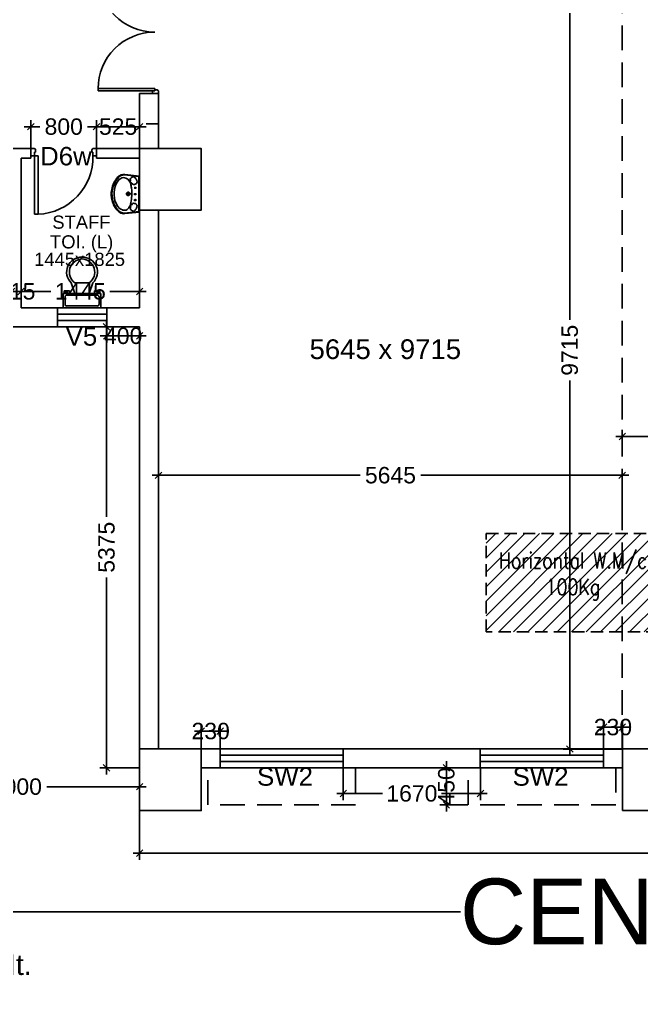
# Model space of a CAD drawing. Extents: x 6345096 to 6738923, y -6490958 to -6305885.
# Drawn here: x 6540577 to 6548149, y -6375273 to -6363359 of the extents above; entities that cross this region are included whole.
import ezdxf
from ezdxf.enums import TextEntityAlignment as Align

# ---------------------------------------------------------------- set-up
doc = ezdxf.new("R2010")
doc.units = 0
doc.header["$LTSCALE"] = 600
doc.header["$MEASUREMENT"] = 0
doc.header["$PDMODE"] = 35
doc.linetypes.add('DASHED', pattern=[0.75, 0.5, -0.25])
doc.linetypes.add('HIDDEN', pattern=[0.375, 0.25, -0.125])
doc.layers.get('0').update_dxf_attribs({"linetype": 'CONTINUOUS'})
doc.layers.get('Defpoints').update_dxf_attribs({"linetype": 'CONTINUOUS'})
for name, color, linetype in [('chajja', 7, 'CONTINUOUS'), ('DIM WARKING', 8, 'CONTINUOUS'), ('DIM-TEXT', 8, 'CONTINUOUS'), ('DOOR', 32, 'CONTINUOUS'), ('HS', 251, 'CONTINUOUS'), ('joinery', 7, 'CONTINUOUS'), ('LA-column', 3, 'CONTINUOUS'), ('Room Dim', 1, 'CONTINUOUS'), ('T-text', 6, 'CONTINUOUS'), ('TEXT', 6, 'CONTINUOUS'), ('Toi-Euip', 8, 'CONTINUOUS'), ('toi-fix', 46, 'CONTINUOUS'), ('Walls', 7, 'CONTINUOUS'), ('WIN', 151, 'CONTINUOUS'), ('Working Dim', 5, 'CONTINUOUS')]:
    doc.layers.add(name, color=color, linetype=linetype)
doc.styles.add('ari', font='arial.ttf')
doc.styles.add('ARIAL', font='arial.ttf')
doc.styles.add('ROMANS', font='romans.shx')
doc.styles.add('RT', font='romant.shx')
doc.dimstyles.new('int. dim', dxfattribs={"dimtxt": 200, "dimasz": 80, "dimexe": 80, "dimexo": 0, "dimgap": 70, "dimtad": 0, "dimdec": 0, "dimzin": 12, "dimdsep": 46, "dimtxsty": 'ari', "dimblk": 'OBLIQUE', "dimcen": 2, "dimdle": 80, "dimclrd": 256, "dimclre": 256, "dimclrt": 6, "dimadec": 0, "dimazin": 0, "dimtfac": 1, "dimtdec": 0, "dimtix": 1, "dimtmove": 2, "dimatfit": 3, "dimfxl": 1, "dimtolj": 1, "dimtzin": 0, "dimlwd": -1, "dimlwe": -1, "dimarcsym": 0})
doc.dimstyles.new('TEXT', dxfattribs={"dimscale": 0, "dimtxt": 600, "dimasz": 300, "dimexe": 300, "dimexo": 30, "dimgap": 50, "dimtad": 0, "dimdec": 0, "dimzin": 0, "dimdsep": 46, "dimtxsty": 'RT', "dimblk": 'OBLIQUE', "dimcen": 0.09, "dimdle": 300, "dimclrd": 256, "dimclre": 256, "dimclrt": 170, "dimadec": 0, "dimazin": 0, "dimtfac": 1, "dimtdec": 0, "dimtofl": 0, "dimtmove": 2, "dimatfit": 3, "dimfxl": 1, "dimfrac": 2, "dimtolj": 1, "dimtzin": 0, "dimlwd": -1, "dimlwe": -1, "dimarcsym": 0})

# ---------------------------------------------------------------- blocks, each defined once
blk = doc.blocks.new('_Oblique')
at = {"color": 0, "linetype": 'ByBlock', "lineweight": -2}
blk.add_line((-0.5, -0.5), (0.5, 0.5), dxfattribs=at)
blk = doc.blocks.new('*D257')
at = {"layer": 'Defpoints', "color": 0, "linetype": 'Continuous', "transparency": 16777216}
for p in [(6572959, -6372926, 1), (6531899, -6373456, 5), (6531899, -6374230)]:
    blk.add_point(p, dxfattribs=at)
at = {"layer": 'DIM-TEXT', "transparency": 16777216}
for p, q in [((6572959, -6372926), (6572959, -6374530)), ((6531899, -6373456), (6531899, -6374530)), ((6531599, -6374230), (6545946, -6374230)), ((6573259, -6374230), (6558913, -6374230))]:
    blk.add_line(p, q, dxfattribs=at)
at = {"layer": 'DIM-TEXT', "linetype": 'Continuous', "transparency": 16777216, "xscale": 300, "yscale": 300, "zscale": 300, "rotation": 180}
blk.add_blockref('_Oblique', (6531899, -6374230), dxfattribs=at)
at = {"layer": 'DIM-TEXT', "linetype": 'Continuous', "transparency": 16777216, "xscale": 300, "yscale": 300, "zscale": 300}
blk.add_blockref('_Oblique', (6572959, -6374230), dxfattribs=at)
at = {"layer": 'DIM-TEXT', "color": 170, "linetype": 'Continuous', "transparency": 16777216, "insert": (6552429, -6374230), "char_height": 750, "attachment_point": 5, "style": 'ari'}
blk.add_mtext('\\A1;{\\H1.067x;CENTRAL DRUG STORE}', dxfattribs=at)
blk = doc.blocks.new('*D261')
at = {"layer": 'Defpoints', "color": 0, "linetype": 'Continuous', "transparency": 16777216}
for p in [(6572960, -6376829), (6532049, -6377495, -1), (6572960, -6378056, 6)]:
    blk.add_point(p, dxfattribs=at)
at = {"layer": 'DIM-TEXT', "transparency": 16777216}
for p, q in [((6532049, -6377495), (6532049, -6376529)), ((6572960, -6378056), (6572960, -6376529)), ((6531749, -6376829), (6540284, -6376829)), ((6573260, -6376829), (6564725, -6376829))]:
    blk.add_line(p, q, dxfattribs=at)
at = {"layer": 'DIM-TEXT', "linetype": 'Continuous', "transparency": 16777216, "xscale": 300, "yscale": 300, "zscale": 300, "rotation": 180}
blk.add_blockref('_Oblique', (6532049, -6376829), dxfattribs=at)
at = {"layer": 'DIM-TEXT', "linetype": 'Continuous', "transparency": 16777216, "xscale": 300, "yscale": 300, "zscale": 300}
blk.add_blockref('_Oblique', (6572960, -6376829), dxfattribs=at)
at = {"layer": 'DIM-TEXT', "color": 170, "linetype": 'Continuous', "transparency": 16777216, "insert": (6552504, -6376829), "char_height": 750, "attachment_point": 5, "style": 'ari'}
blk.add_mtext('\\A1;{\\H1.067x;RADIOLOGY ( MRI, CT SCAN \\H1x;&\\H0.9997x; DEPT.ROOMS)}', dxfattribs=at)
blk = doc.blocks.new('A$C782D609A')
at = {"layer": 'WIN', "linetype": 'Continuous'}
for p, q in [((-300, 230), (300, 230)), ((-300, 230), (-300, 0)), ((300, 230), (300, 0)), ((-300, 0), (300, 0))]:
    blk.add_line(p, q, dxfattribs=at)
at = {"layer": 'WIN', "linetype": 'DASHED', "ltscale": 300}
for p, q in [((-300, 153), (300, 153)), ((-300, 77), (300, 77))]:
    blk.add_line(p, q, dxfattribs=at)
blk = doc.blocks.new('1000')
at = {"layer": 'DOOR'}
for p, q in [((0, -100), (0, 0)), ((0, 0), (50, 0)), ((50, -100), (0, -100)), ((50, 0), (50, -2)), ((63, -49), (50, -49)), ((50, -49), (50, -100)), ((50, -100), (50, -901)), ((100, -100), (50, -100)), ((63, -13), (61, -13)), ((63, -13), (63, -49)), ((100, -901), (100, -100)), ((837, -13), (837, -49)), ((837, -13), (839, -13)), ((837, -49), (850, -49)), ((850, 0), (850, -2)), ((900, 0), (850, 0)), ((850, -49), (850, -100)), ((850, -100), (900, -100)), ((900, -100), (900, 0)), ((50, -901), (100, -901))]:
    blk.add_line(p, q, dxfattribs=at)
for centre, major_axis, start_param, end_param in [((50, -13), (-7.95, 7.95), 3.926991, 5.497787), ((850, -13), (7.95, 7.95), 0.785398, 2.356194)]:
    blk.add_ellipse(centre, major_axis=major_axis, ratio=1, start_param=start_param, end_param=end_param, dxfattribs=at)
at = {"layer": 'DOOR', "color": 145}
blk.add_ellipse((64, -115), major_axis=(-520, 590), ratio=1, start_param=2.464943, end_param=4.009476, dxfattribs=at)
blk = doc.blocks.new('*D286')
at = {"layer": 'Defpoints', "color": 0, "transparency": 16777216}
for p in [(6539040, -6372700), (6542039, -6372700), (6542039, -6372705)]:
    blk.add_point(p, dxfattribs=at)
at = {"layer": 'Working Dim', "transparency": 16777216}
for p, q in [((6538960, -6372705), (6540171, -6372705)), ((6539040, -6372700), (6539040, -6372785)), ((6542119, -6372705), (6540908, -6372705)), ((6542039, -6372700), (6542039, -6372785))]:
    blk.add_line(p, q, dxfattribs=at)
at = {"layer": 'Working Dim', "transparency": 16777216, "xscale": 80, "yscale": 80, "zscale": 80, "rotation": 180}
blk.add_blockref('_Oblique', (6539040, -6372705), dxfattribs=at)
at = {"layer": 'Working Dim', "transparency": 16777216, "xscale": 80, "yscale": 80, "zscale": 80}
blk.add_blockref('_Oblique', (6542039, -6372705), dxfattribs=at)
at = {"layer": 'Working Dim', "color": 6, "transparency": 16777216, "insert": (6540539, -6372705), "char_height": 200, "attachment_point": 5, "style": 'ari'}
blk.add_mtext('\\A1;3000', dxfattribs=at)
blk = doc.blocks.new('*D480')
at = {"layer": 'Defpoints', "color": 0, "transparency": 16777216}
for p in [(6543019, -6372028), (6542789, -6372246), (6543019, -6372246, -5)]:
    blk.add_point(p, dxfattribs=at)
at = {"layer": 'Working Dim', "transparency": 16777216}
for p, q in [((6542789, -6372246), (6542789, -6371948)), ((6543019, -6372246), (6543019, -6371948)), ((6542789, -6372028), (6542709, -6372028)), ((6542789, -6372028), (6543019, -6372028)), ((6543019, -6372028), (6543099, -6372028))]:
    blk.add_line(p, q, dxfattribs=at)
at = {"layer": 'Working Dim', "transparency": 16777216, "xscale": 80, "yscale": 80, "zscale": 80}
blk.add_blockref('_Oblique', (6542789, -6372028), dxfattribs=at)
at = {"layer": 'Working Dim', "transparency": 16777216, "xscale": 80, "yscale": 80, "zscale": 80, "rotation": 180}
blk.add_blockref('_Oblique', (6543019, -6372028), dxfattribs=at)
at = {"layer": 'Working Dim', "color": 6, "transparency": 16777216, "insert": (6542904, -6372028), "char_height": 200, "attachment_point": 5, "style": 'ari'}
blk.add_mtext('\\A1;230', dxfattribs=at)
blk = doc.blocks.new('*D481')
at = {"layer": 'Defpoints', "color": 0, "transparency": 16777216}
for p in [(6547687, -6371980), (6547687, -6372246, -5), (6547917, -6372246)]:
    blk.add_point(p, dxfattribs=at)
at = {"layer": 'Working Dim', "transparency": 16777216}
for p, q in [((6547687, -6371980), (6547607, -6371980)), ((6547687, -6372246), (6547687, -6371900)), ((6547917, -6371980), (6547687, -6371980)), ((6547917, -6372246), (6547917, -6371900)), ((6547917, -6371980), (6547997, -6371980))]:
    blk.add_line(p, q, dxfattribs=at)
at = {"layer": 'Working Dim', "transparency": 16777216, "xscale": 80, "yscale": 80, "zscale": 80}
blk.add_blockref('_Oblique', (6547687, -6371980), dxfattribs=at)
at = {"layer": 'Working Dim', "transparency": 16777216, "xscale": 80, "yscale": 80, "zscale": 80, "rotation": 180}
blk.add_blockref('_Oblique', (6547917, -6371980), dxfattribs=at)
at = {"layer": 'Working Dim', "color": 6, "transparency": 16777216, "insert": (6547802, -6371980), "char_height": 200, "attachment_point": 5, "style": 'ari'}
blk.add_mtext('\\A1;230', dxfattribs=at)
blk = doc.blocks.new('*D487')
at = {"layer": 'Defpoints', "color": 0, "transparency": 16777216}
for p in [(6546037, -6372476, -5), (6545774, -6372926), (6546037, -6372926, -5)]:
    blk.add_point(p, dxfattribs=at)
at = {"layer": 'Working Dim', "transparency": 16777216}
for p, q in [((6546037, -6372476), (6545694, -6372476)), ((6545774, -6372476), (6545774, -6372396)), ((6545774, -6372476), (6545774, -6372926)), ((6546037, -6372926), (6545694, -6372926)), ((6545774, -6372926), (6545774, -6373006))]:
    blk.add_line(p, q, dxfattribs=at)
at = {"layer": 'Working Dim', "transparency": 16777216, "xscale": 80, "yscale": 80, "zscale": 80}
for p, rotation in [((6545774, -6372476), 270), ((6545774, -6372926), 90)]:
    blk.add_blockref('_Oblique', p, dxfattribs=dict(at, rotation=rotation))
at = {"layer": 'Working Dim', "color": 6, "transparency": 16777216, "insert": (6545774, -6372701), "char_height": 200, "attachment_point": 5, "rotation": 90, "style": 'ari'}
blk.add_mtext('\\A1;450', dxfattribs=at)
blk = doc.blocks.new('*D536')
at = {"layer": 'Defpoints', "color": 0, "transparency": 16777216}
for p in [(6541515, -6364664), (6540715, -6364931, -5), (6541515, -6364933)]:
    blk.add_point(p, dxfattribs=at)
at = {"layer": 'Working Dim', "transparency": 16777216}
for p, q in [((6540715, -6364931), (6540715, -6364584)), ((6541515, -6364933), (6541515, -6364584)), ((6540635, -6364664), (6540824, -6364664)), ((6541595, -6364664), (6541406, -6364664))]:
    blk.add_line(p, q, dxfattribs=at)
at = {"layer": 'Working Dim', "transparency": 16777216, "xscale": 80, "yscale": 80, "zscale": 80, "rotation": 180}
blk.add_blockref('_Oblique', (6540715, -6364664), dxfattribs=at)
at = {"layer": 'Working Dim', "transparency": 16777216, "xscale": 80, "yscale": 80, "zscale": 80}
blk.add_blockref('_Oblique', (6541515, -6364664), dxfattribs=at)
at = {"layer": 'Working Dim', "color": 6, "transparency": 16777216, "insert": (6541115, -6364664), "char_height": 200, "attachment_point": 5, "style": 'ari'}
blk.add_mtext('\\A1;800', dxfattribs=at)
blk = doc.blocks.new('*D537')
at = {"layer": 'Defpoints', "color": 0, "transparency": 16777216}
for p in [(6542039, -6364664), (6541515, -6364933), (6542039, -6364931)]:
    blk.add_point(p, dxfattribs=at)
at = {"layer": 'Working Dim', "transparency": 16777216}
for p, q in [((6541515, -6364933), (6541515, -6364584)), ((6542039, -6364931), (6542039, -6364584)), ((6541515, -6364664), (6541435, -6364664)), ((6541515, -6364664), (6542039, -6364664)), ((6542039, -6364664), (6542119, -6364664))]:
    blk.add_line(p, q, dxfattribs=at)
at = {"layer": 'Working Dim', "transparency": 16777216, "xscale": 80, "yscale": 80, "zscale": 80}
blk.add_blockref('_Oblique', (6541515, -6364664), dxfattribs=at)
at = {"layer": 'Working Dim', "transparency": 16777216, "xscale": 80, "yscale": 80, "zscale": 80, "rotation": 180}
blk.add_blockref('_Oblique', (6542039, -6364664), dxfattribs=at)
at = {"layer": 'Working Dim', "color": 6, "transparency": 16777216, "insert": (6541777, -6364664), "char_height": 200, "attachment_point": 5, "style": 'ari'}
blk.add_mtext('\\A1;525', dxfattribs=at)
blk = doc.blocks.new('*D539')
at = {"layer": 'Defpoints', "color": 0, "transparency": 16777216}
for p in [(6540480, -6366743), (6540595, -6366671), (6540595, -6366671)]:
    blk.add_point(p, dxfattribs=at)
at = {"layer": 'Working Dim', "transparency": 16777216}
for p, q in [((6540480, -6366743), (6540480, -6366591)), ((6540595, -6366671), (6540595, -6366591)), ((6540480, -6366671), (6540400, -6366671)), ((6540480, -6366671), (6540595, -6366671)), ((6540595, -6366671), (6540675, -6366671))]:
    blk.add_line(p, q, dxfattribs=at)
at = {"layer": 'Working Dim', "transparency": 16777216, "xscale": 80, "yscale": 80, "zscale": 80}
blk.add_blockref('_Oblique', (6540480, -6366671), dxfattribs=at)
at = {"layer": 'Working Dim', "transparency": 16777216, "xscale": 80, "yscale": 80, "zscale": 80, "rotation": 180}
blk.add_blockref('_Oblique', (6540595, -6366671), dxfattribs=at)
at = {"layer": 'Working Dim', "color": 6, "transparency": 16777216, "insert": (6540537, -6366671), "char_height": 200, "attachment_point": 5, "style": 'ari'}
blk.add_mtext('\\A1;115', dxfattribs=at)
blk = doc.blocks.new('*D540')
at = {"layer": 'Defpoints', "color": 0, "transparency": 16777216}
for p in [(6540595, -6366671), (6542039, -6366671), (6542039, -6366671)]:
    blk.add_point(p, dxfattribs=at)
at = {"layer": 'Working Dim', "transparency": 16777216}
for p, q in [((6540595, -6366671), (6540595, -6366591)), ((6542039, -6366671), (6542039, -6366591)), ((6540515, -6366671), (6540957, -6366671)), ((6542119, -6366671), (6541677, -6366671))]:
    blk.add_line(p, q, dxfattribs=at)
at = {"layer": 'Working Dim', "transparency": 16777216, "xscale": 80, "yscale": 80, "zscale": 80, "rotation": 180}
blk.add_blockref('_Oblique', (6540595, -6366671), dxfattribs=at)
at = {"layer": 'Working Dim', "transparency": 16777216, "xscale": 80, "yscale": 80, "zscale": 80}
blk.add_blockref('_Oblique', (6542039, -6366671), dxfattribs=at)
at = {"layer": 'Working Dim', "color": 6, "transparency": 16777216, "insert": (6541317, -6366671), "char_height": 200, "attachment_point": 5, "style": 'ari'}
blk.add_mtext('\\A1;1445', dxfattribs=at)
blk = doc.blocks.new('*D545')
at = {"layer": 'Defpoints', "color": 0, "transparency": 16777216}
for p in [(6542039, -6372996), (6572959, -6372996), (6572959, -6373516)]:
    blk.add_point(p, dxfattribs=at)
at = {"layer": 'Working Dim', "transparency": 16777216}
for p, q in [((6542039, -6372996), (6542039, -6373596)), ((6572959, -6372996), (6572959, -6373596)), ((6541959, -6373516), (6557053, -6373516)), ((6573039, -6373516), (6557945, -6373516))]:
    blk.add_line(p, q, dxfattribs=at)
at = {"layer": 'Working Dim', "transparency": 16777216, "xscale": 80, "yscale": 80, "zscale": 80, "rotation": 180}
blk.add_blockref('_Oblique', (6542039, -6373516), dxfattribs=at)
at = {"layer": 'Working Dim', "transparency": 16777216, "xscale": 80, "yscale": 80, "zscale": 80}
blk.add_blockref('_Oblique', (6572959, -6373516), dxfattribs=at)
at = {"layer": 'Working Dim', "color": 6, "transparency": 16777216, "insert": (6557499, -6373516), "char_height": 200, "attachment_point": 5, "style": 'ari'}
blk.add_mtext('\\A1;30920', dxfattribs=at)
blk = doc.blocks.new('*D546')
at = {"layer": 'Defpoints', "color": 0, "transparency": 16777216}
for p in [(6541862, -6367101), (6541636, -6372476), (6542039, -6372476)]:
    blk.add_point(p, dxfattribs=at)
at = {"layer": 'Working Dim', "transparency": 16777216}
for p, q in [((6541862, -6367101), (6541556, -6367101)), ((6541636, -6367021), (6541636, -6369419)), ((6541636, -6372556), (6541636, -6370157)), ((6542039, -6372476), (6541556, -6372476))]:
    blk.add_line(p, q, dxfattribs=at)
at = {"layer": 'Working Dim', "transparency": 16777216, "xscale": 80, "yscale": 80, "zscale": 80}
for p, rotation in [((6541636, -6367101), 90), ((6541636, -6372476), 270)]:
    blk.add_blockref('_Oblique', p, dxfattribs=dict(at, rotation=rotation))
at = {"layer": 'Working Dim', "color": 6, "transparency": 16777216, "insert": (6541636, -6369788), "char_height": 200, "attachment_point": 5, "rotation": 90, "style": 'ari'}
blk.add_mtext('\\A1;5375', dxfattribs=at)
blk = doc.blocks.new('A$C70ED7303')
at = {"layer": 'toi-fix', "color": 8}
for p, q in [((0, 0), (229, 0)), ((229, 0), (229, -174)), ((-229, 0), (0, 0)), ((-229, -174), (-229, 0)), ((-207, -44), (-207, -131)), ((0, -22), (-185, -22)), ((0, -22), (185, -22)), ((207, -44), (207, -131)), ((229, -174), (-229, -174)), ((-218, -207), (-218, -185)), ((-218, -185), (-174, -185)), ((-153, -207), (-218, -207)), ((-185, -153), (0, -153)), ((-174, -185), (-174, -174)), ((-153, -174), (-153, -207)), ((-87, -174), (-131, -305)), ((185, -153), (0, -153)), ((87, -174), (131, -305)), ((153, -174), (153, -207)), ((153, -207), (218, -207)), ((174, -185), (174, -174)), ((218, -185), (174, -185)), ((218, -207), (218, -185)), ((0, -305), (-87, -305)), ((0, -305), (87, -305))]:
    blk.add_line(p, q, dxfattribs=at)
for centre, major_axis, start_param, end_param in [((-188, -41), (13.6, -13.6), 2.214297, 4.068888), ((188, -41), (13.6, -13.6), 0.643501, 2.498091), ((-188, -134), (-13.6, -13.6), 5.35589, 7.21048), ((188, -134), (-13.6, -13.6), 0.643501, 2.498091), ((-7, -436), (-128, -128), 4.686239, 7.105146), ((5, -435), (-113, -113), 4.541602, 7.039318), ((7, -436), (56, -172), -0.351019, 2.067888), ((-5, -435), (-113, -113), 0.814663, 3.31238)]:
    blk.add_ellipse(centre, major_axis=major_axis, ratio=1, start_param=start_param, end_param=end_param, dxfattribs=at)
blk = doc.blocks.new('A$C4D064DB7')
at = {"layer": 'Toi-Euip', "color": 8}
for p, q in [((-219, -1), (-239, 178)), ((-212, 5), (-232, 185)), ((-28, 138), (30, 138)), ((1, 167), (1, 108)), ((212, 5), (232, 185)), ((219, -1), (239, 178)), ((-205, 8), (200, 8)), ((-61, 52), (-87, 52)), ((-73, 69), (-73, 37)), ((11, 52), (-14, 52)), ((-1, 69), (-1, 37)), ((88, 52), (63, 52)), ((76, 64), (76, 37)), ((-219, -1), (219, -1))]:
    blk.add_line(p, q, dxfattribs=at)
for centre, radius in [((1, 138), 20.9), ((1, 138), 15), ((1, 138), 10.5), ((-73, 52), 6.23), ((-1, 52), 6.23), ((76, 52), 6.23)]:
    blk.add_circle(centre, radius, dxfattribs=at)
for centre, radius, start, end in [((-136, 190), 103, 132.34, 168.5521), ((-116, 175), 119, 121.8415, 151.2146), ((-15, 63), 278, 103.6801, 133.1199), ((-79, 167), 122, 117.7975, 160.6946), ((-52, 129), 194, 106.9894, 130.6854), ((-13, 69), 240, 90.5187, 121.0564), ((0, 43), 293, 66.1951, 111.8497), ((-4, 79), 266, 77.1391, 106.8516), ((4, 22), 288, 65.4107, 93.8454), ((11, 57), 285, 46.3845, 81.023), ((17, 64), 267, 46.2173, 67.6674), ((74, 158), 135, 31.8603, 68.3132), ((141, 189), 91.5, 357.2238, 48.0895), ((144, 191), 96.4, 352.3942, 48.6169), ((-159, 188), 80.7, 163.2392, 186.9959), ((-157, 191), 75.7, 146.7911, 185.1402), ((-106, 184), 91.8, 165.5854, 192.6546), ((-124, 196), 77.6, 203.693, 246.3813), ((-74, 264), 162, 239.5902, 265.9719), ((-157, 117), 8.45, 294.5104, 30.3287), ((98, 210), 106, 278.0202, 335.0221), ((131, 193), 68.8, 336.7779, 32.4081), ((-200, -15), 23.9, 101.1451, 143.7785), ((-189, 73), 20.1, 152.4908, 243.191), ((-154, 65), 55.1, 124.9669, 161.6496), ((-120, 149), 122, 230.5982, 250.4136), ((-175, 96), 17.3, 50.4642, 129.5358), ((-158, 116), 8.33, 226.0403, 306.1074), ((-146, 63), 33, 241.9192, 291.3561), ((-126, 102), 8.28, 83.1526, 217.3039), ((-161, 71), 47.7, 305.0585, 347.193), ((-110, 110), 26, 208.2715, 253.614), ((-144, 69), 30.9, 343.9654, 29.9209), ((33, 870), 776, 261.2228, 267.52), ((-3, 804), 710, 270.2431, 275.5482), ((44, 384), 287, 274.2321, 283.8267), ((146, 69), 30.9, 150.0791, 196.0346), ((163, 71), 47.7, 192.807, 234.9415), ((112, 110), 26, 286.386, 331.7285), ((130, 102), 7.16, 318.2984, 78.6803), ((148, 63), 33, 248.6439, 298.0808), ((158, 116), 7.49, 165.1523, 247.9307), ((160, 116), 8.33, 233.8926, 313.9597), ((122, 149), 122, 289.5864, 309.4018), ((177, 96), 17.3, 50.4642, 129.5358), ((156, 65), 55.1, 18.3504, 55.0331), ((191, 73), 20.1, 296.809, 27.5092), ((200, -17), 24.9, 38.7487, 88.5796)]:
    blk.add_arc(centre, radius, start, end, dxfattribs=at)
blk = doc.blocks.new('*D1084')
at = {"layer": 'Defpoints', "color": 0, "transparency": 16777216}
for p in [(6541639, -6367100, -8), (6542039, -6367101), (6541639, -6367213)]:
    blk.add_point(p, dxfattribs=at)
at = {"layer": 'Working Dim', "transparency": 16777216}
for p, q in [((6541639, -6367100), (6541639, -6367293)), ((6542039, -6367101), (6542039, -6367293)), ((6541639, -6367213), (6541559, -6367213)), ((6542039, -6367213), (6541639, -6367213)), ((6542039, -6367213), (6542119, -6367213))]:
    blk.add_line(p, q, dxfattribs=at)
at = {"layer": 'Working Dim', "transparency": 16777216, "xscale": 80, "yscale": 80, "zscale": 80}
blk.add_blockref('_Oblique', (6541639, -6367213), dxfattribs=at)
at = {"layer": 'Working Dim', "transparency": 16777216, "xscale": 80, "yscale": 80, "zscale": 80, "rotation": 180}
blk.add_blockref('_Oblique', (6542039, -6367213), dxfattribs=at)
at = {"layer": 'Working Dim', "color": 6, "transparency": 16777216, "insert": (6541839, -6367213), "char_height": 200, "attachment_point": 5, "style": 'ari'}
blk.add_mtext('\\A1;400', dxfattribs=at)
blk = doc.blocks.new('*D1246')
at = {"layer": 'Defpoints', "color": 0, "transparency": 16777216}
for p in [(6544519, -6372476, -5), (6546189, -6372476, -5), (6546189, -6372788)]:
    blk.add_point(p, dxfattribs=at)
at = {"layer": 'Working Dim', "transparency": 16777216}
for p, q in [((6544519, -6372476), (6544519, -6372868)), ((6546189, -6372476), (6546189, -6372868)), ((6544439, -6372788), (6544995, -6372788)), ((6546269, -6372788), (6545713, -6372788))]:
    blk.add_line(p, q, dxfattribs=at)
at = {"layer": 'Working Dim', "transparency": 16777216, "xscale": 80, "yscale": 80, "zscale": 80, "rotation": 180}
blk.add_blockref('_Oblique', (6544519, -6372788), dxfattribs=at)
at = {"layer": 'Working Dim', "transparency": 16777216, "xscale": 80, "yscale": 80, "zscale": 80}
blk.add_blockref('_Oblique', (6546189, -6372788), dxfattribs=at)
at = {"layer": 'Working Dim', "color": 6, "transparency": 16777216, "insert": (6545354, -6372788), "char_height": 200, "attachment_point": 5, "style": 'ari'}
blk.add_mtext('\\A1;1670', dxfattribs=at)
blk = doc.blocks.new('*D2119')
at = {"layer": 'Defpoints', "color": 0, "transparency": 16777216}
for p in [(6566750, -6368438), (6547916, -6368588, -1), (6566750, -6368588, -5)]:
    blk.add_point(p, dxfattribs=at)
at = {"layer": 'Working Dim', "transparency": 16777216}
for p, q in [((6547916, -6368588), (6547916, -6368358)), ((6566750, -6368588), (6566750, -6368358)), ((6547836, -6368438), (6556896, -6368438)), ((6566830, -6368438), (6557771, -6368438))]:
    blk.add_line(p, q, dxfattribs=at)
at = {"layer": 'Working Dim', "transparency": 16777216, "xscale": 80, "yscale": 80, "zscale": 80, "rotation": 180}
blk.add_blockref('_Oblique', (6547916, -6368438), dxfattribs=at)
at = {"layer": 'Working Dim', "transparency": 16777216, "xscale": 80, "yscale": 80, "zscale": 80}
blk.add_blockref('_Oblique', (6566750, -6368438), dxfattribs=at)
at = {"layer": 'Working Dim', "color": 6, "transparency": 16777216, "insert": (6557333, -6368438), "char_height": 200, "attachment_point": 5, "style": 'ari'}
blk.add_mtext('\\A1;18835', dxfattribs=at)
blk = doc.blocks.new('*D2120')
at = {"layer": 'Defpoints', "color": 0, "transparency": 16777216}
for p in [(6547915, -6368911), (6542270, -6369476), (6547915, -6369476)]:
    blk.add_point(p, dxfattribs=at)
at = {"layer": 'Working Dim', "transparency": 16777216}
for p, q in [((6542190, -6368911), (6544723, -6368911)), ((6542270, -6369476), (6542270, -6368831)), ((6547995, -6368911), (6545462, -6368911)), ((6547915, -6369476), (6547915, -6368831))]:
    blk.add_line(p, q, dxfattribs=at)
at = {"layer": 'Working Dim', "transparency": 16777216, "xscale": 80, "yscale": 80, "zscale": 80, "rotation": 180}
blk.add_blockref('_Oblique', (6542270, -6368911), dxfattribs=at)
at = {"layer": 'Working Dim', "transparency": 16777216, "xscale": 80, "yscale": 80, "zscale": 80}
blk.add_blockref('_Oblique', (6547915, -6368911), dxfattribs=at)
at = {"layer": 'Working Dim', "color": 6, "transparency": 16777216, "insert": (6545093, -6368911), "char_height": 200, "attachment_point": 5, "style": 'ari'}
blk.add_mtext('\\A1;5645', dxfattribs=at)
blk = doc.blocks.new('*D2121')
at = {"layer": 'Defpoints', "color": 0, "transparency": 16777216}
for p in [(6547276, -6362530), (6547917, -6362530), (6547917, -6372246)]:
    blk.add_point(p, dxfattribs=at)
at = {"layer": 'Working Dim', "transparency": 16777216}
for p, q in [((6547276, -6362450), (6547276, -6367019)), ((6547917, -6362530), (6547196, -6362530)), ((6547276, -6372326), (6547276, -6367757)), ((6547917, -6372246), (6547196, -6372246))]:
    blk.add_line(p, q, dxfattribs=at)
at = {"layer": 'Working Dim', "transparency": 16777216, "xscale": 80, "yscale": 80, "zscale": 80}
for p, rotation in [((6547276, -6362530), 90), ((6547276, -6372246), 270)]:
    blk.add_blockref('_Oblique', p, dxfattribs=dict(at, rotation=rotation))
at = {"layer": 'Working Dim', "color": 6, "transparency": 16777216, "insert": (6547276, -6367388), "char_height": 200, "attachment_point": 5, "rotation": 90, "style": 'ari'}
blk.add_mtext('\\A1;9715', dxfattribs=at)
blk = doc.blocks.new('A$C2CD672AE')
at = {"layer": 'DIM WARKING', "linetype": 'HIDDEN'}
h = blk.add_hatch(dxfattribs=at)
h.set_pattern_fill('ANSI31', color=8, scale=1000, angle=360, style=0)
h.set_pattern_definition([(45, (-3467546.66, 1247280.7), (-88.3883476, 88.3883476), [])])
h.paths.add_polyline_path([(18037.7, 86804.2), (15937.7, 86804.2), (15937.7, 85604.2), (18037.7, 85604.2)])
h.paths.add_polyline_path([(16597.3, 85924.9), (17395, 85924.9), (17395, 86314.5), (16597.3, 86314.5)], flags=24)
h.paths.add_polyline_path([(15927.6, 86238.8), (18064.8, 86238.8), (18064.8, 86684.1), (15927.6, 86684.1)], flags=9)
at = {"layer": 'DIM WARKING', "color": 8, "linetype": 'HIDDEN', "elevation": -2.7}
blk.add_lwpolyline([(15937.7, 86804.2), (18037.7, 86804.2), (18037.7, 85604.2), (15937.7, 85604.2)], close=True, dxfattribs=at)
at = {"layer": 'Walls', "color": 8, "linetype": 'HIDDEN'}
for p, q in [((11950, 91793.5), (11720, 91793.5)), ((11720, 91793.5), (11720, 91493.3)), ((11950, 91793.5), (11950, 91493.5)), ((10395.5, 91493.3), (10045.5, 91493.3)), ((10395.5, 91493.3), (10395.5, 91378.3)), ((11720, 91493.3), (11195.5, 91493.3)), ((11195.5, 91493.3), (11195.5, 91378.3)), ((10395.5, 91378.3), (10275.5, 91378.3)), ((10275.5, 91378.3), (10275.5, 89553.3)), ((11720, 91378.3), (11195.5, 91378.3)), ((11720, 89553.5), (10275.5, 89553.5)), ((11720, 89323.3), (8720.1, 89323.3))]:
    blk.add_line(p, q, dxfattribs=at)
for points in [[(11720, 90743.4), (11720, 89553.5)], [(11950, 84178.3), (11950, 90743.4)], [(11720, 89323.3), (11720, 84178.3)], [(12470, 84178.3), (17597.5, 84178.3)], [(17597.5, 83948.3), (12470, 83948.3)]]:
    blk.add_lwpolyline(points, dxfattribs=at)
at = {"layer": 'T-text', "color": 8, "linetype": 'HIDDEN', "style": 'ROMANS', "width": 0.8}
for s, height, p in [('Horizontal W.M/c', 194.796, (16996.2, 86475.3, -2.7)), ('100Kg', 194.8, (16996.2, 86152.2, -2.7))]:
    blk.add_text(s, height=height, dxfattribs=at).set_placement(p, align=Align.MIDDLE_CENTER)
blk = doc.blocks.new('Z$W@#1275')
at = {"layer": 'DOOR'}
for p, q in [((73, 1500), (0, 1500)), ((0, 1500), (0, 1467)), ((0, 1467), (2, 1467)), ((11, 1456), (11, 1458)), ((11, 1456), (47, 1456)), ((47, 1467), (736, 1467)), ((47, 1467), (47, 1439)), ((47, 1456), (47, 1467)), ((47, 1467), (73, 1467)), ((47, 1439), (736, 1439)), ((73, 1467), (73, 1500)), ((736, 1467), (736, 1439)), ((0, 33), (2, 33)), ((0, 0), (0, 33)), ((73, 0), (0, 0)), ((11, 44), (11, 42)), ((11, 44), (47, 44)), ((47, 61), (736, 61)), ((47, 33), (47, 61)), ((47, 44), (47, 33)), ((47, 33), (736, 33)), ((47, 33), (73, 33)), ((73, 33), (73, 0)), ((736, 33), (736, 61))]:
    blk.add_line(p, q, dxfattribs=at)
for centre, start, end in [((11, 1467), 180, 270), ((11, 33), 90, 180)]:
    blk.add_arc(centre, 9.13, start, end, dxfattribs=at)
at = {"layer": 'DOOR', "color": 145}
for centre, start, end in [((47, 1439), 270, 0), ((47, 61), 0, 90)]:
    blk.add_arc(centre, 689, start, end, dxfattribs=at)

msp = doc.modelspace()

# ---------------------------------------------------------------- linework, layer by layer
at = {"layer": 'chajja', "color": 7, "linetype": 'DASHED', "elevation": -5.189}
for points in [[(6544669.348, -6372475.556), (6544669.348, -6372925.556), (6542869.348, -6372925.556), (6542869.348, -6372475.556)], [(6547837.346, -6372475.556), (6547837.346, -6372925.556), (6546037.346, -6372925.556), (6546037.346, -6372475.556)]]:
    msp.add_lwpolyline(points, dxfattribs=at)
at = {"layer": 'LA-column', "color": 2}
for points in [[(6542039.388, -6365680.366), (6542789.388, -6365680.366), (6542789.388, -6364930.366), (6542039.388, -6364930.366)], [(6542039.388, -6372995.366), (6542789.388, -6372995.366), (6542789.388, -6372245.366), (6542039.388, -6372245.366)]]:
    msp.add_lwpolyline(points, close=True, dxfattribs=at)
at = {"layer": 'LA-column', "color": 2, "elevation": -5.131}
msp.add_lwpolyline([(6547916.936, -6372995.556), (6548666.936, -6372995.556), (6548666.936, -6372245.556), (6547916.936, -6372245.556)], close=True, dxfattribs=at)
at = {"layer": 'Walls'}
for p, q in [((6542269.388, -6364260.501), (6542039.387, -6364260.501)), ((6542039.389, -6364260.501), (6542039.388, -6364930.555)), ((6542269.389, -6364260.501), (6542269.388, -6364930.451))]:
    msp.add_line(p, q, dxfattribs=at)
at = {"layer": 'Walls', "linetype": 'Continuous'}
for p, q in [((6540714.847, -6364930.553), (6540364.838, -6364930.553)), ((6540714.847, -6364930.553), (6540714.847, -6365045.553)), ((6542039.388, -6364930.553), (6541514.847, -6364930.553)), ((6541514.847, -6364930.553), (6541514.847, -6365045.553)), ((6540714.847, -6365045.553), (6540594.842, -6365045.553)), ((6540594.842, -6365045.553), (6540594.842, -6366870.579)), ((6542039.388, -6365045.553), (6541514.847, -6365045.553)), ((6542039.341, -6366870.426), (6540594.842, -6366870.426)), ((6542039.341, -6367100.633), (6539039.524, -6367100.633))]:
    msp.add_line(p, q, dxfattribs=at)
at = {"layer": 'Walls', "color": 8, "linetype": 'DASHED'}
msp.add_lwpolyline([(6547915.936, -6362530.345), (6547915.936, -6372245.556)], dxfattribs=at)
at = {"layer": 'Walls', "linetype": 'Continuous'}
for points in [[(6542039.348, -6365680.504), (6542039.348, -6366870.426)], [(6542269.348, -6372245.564), (6542269.348, -6365680.504)], [(6542039.348, -6367100.633), (6542039.348, -6372245.556)], [(6542789.348, -6372245.556), (6547916.846, -6372245.556)], [(6547916.846, -6372475.556), (6542789.348, -6372475.556)]]:
    msp.add_lwpolyline(points, dxfattribs=at)
at = {"layer": 'WIN', "linetype": 'Continuous', "elevation": -5.189}
for points in [[(6544519.348, -6372475.556), (6544519.348, -6372245.556), (6543019.348, -6372245.556), (6543019.348, -6372475.556)], [(6546187.346, -6372475.556), (6546187.346, -6372245.556), (6547687.346, -6372245.556), (6547687.346, -6372475.556)], [(6544519.348, -6372398.556), (6544519.348, -6372322.556), (6543019.348, -6372322.556), (6543019.348, -6372398.556)], [(6546187.346, -6372398.556), (6546187.346, -6372322.556), (6547687.346, -6372322.556), (6547687.346, -6372398.556)]]:
    msp.add_lwpolyline(points, close=True, dxfattribs=at)

# ---------------------------------------------------------------- block references
at = {"layer": 'DOOR', "xscale": 1.000014692544937, "yscale": 1.000014692544937, "zscale": 1.000014692544937, "rotation": 180}
msp.add_blockref('Z$W@#1275', (6542269.387, -6362760.501, -0.173), dxfattribs=at)
at = {"layer": 'DOOR', "linetype": 'Continuous', "xscale": 0.8888888880610687, "yscale": 0.8888888880610687, "zscale": 0.8888888880610687, "rotation": 1.278659438584812e-05}
msp.add_blockref('1000', (6540714.847, -6364930.593, -5.131), dxfattribs=at)
at = {"layer": 'HS'}
msp.add_blockref('A$C2CD672AE', (6530319.294, -6456423.902, 8.17), dxfattribs=at)
at = {"layer": 'toi-fix', "rotation": 90}
msp.add_blockref('A$C4D064DB7', (6542038.375, -6365484.249), dxfattribs=at)
at = {"layer": 'toi-fix', "linetype": 'Continuous', "xscale": -1, "rotation": 180}
msp.add_blockref('A$C70ED7303', (6541338.091, -6366870.426), dxfattribs=at)
at = {"layer": 'WIN', "linetype": 'Continuous', "rotation": 180}
msp.add_blockref('A$C782D609A', (6541339.091, -6366870.426, -7.822), dxfattribs=at)

# ---------------------------------------------------------------- texts
at = {"layer": 'joinery', "style": 'ari'}
for s, p in [('D6w', (6541141.375, -6365135.146, -3.481)), ('V5', (6541330.843, -6367331.585, -7.822)), ('SW2', (6543809.374, -6372693.063, -5.189)), ('SW2', (6546920.626, -6372693.063, -5.189))]:
    msp.add_text(s, height=225, dxfattribs=at).set_placement(p, align=Align.CENTER)
at = {"layer": 'Room Dim'}
for s, height, style, p in [('1445x1825', 160, 'ARIAL', (6541308.058, -6366359.641, -7.822)), ('5645 x 9715', 240, 'ari', (6545030.613, -6367494.694, -25742.541))]:
    msp.add_text(s, height=height, dxfattribs=dict(at, style=style)).set_placement(p, align=Align.CENTER)
at = {"layer": 'TEXT', "color": 7, "style": 'ARIAL'}
for s, height, p in [('STAFF', 160, (6541330.492, -6365906.741, -7.822)), ('TOI. (L)', 160, (6541333.111, -6366146.965, -7.822)), ('WALLS UPTO 2.1M Ht.', 250, (6538891.95, -6374999.19, 0.696))]:
    msp.add_text(s, height=height, dxfattribs=at).set_placement(p, align=Align.CENTER)

# ---------------------------------------------------------------- dimensions: what is measured, and where the dimension line sits
at = {"layer": 'DIM-TEXT', "linetype": 'Continuous'}
dim = msp.add_linear_dim(base=(6531899.389, -6374229.96, -5.131), p1=(6572959.437, -6372925.567, -4.1), p2=(6531899.389, -6373455.581), text='{\\H1.067x;CENTRAL DRUG STORE}', dimstyle='TEXT', override={"dimscale": 1, "dimtxt": 750, "dimexo": 0, "dimtxsty": 'ari'}, dxfattribs=at)
dim.commit()
dim.dimension.update_dxf_attribs({"geometry": '*D257', "text_midpoint": (6552429.413, -6374229.96, -5.131)})
dim = msp.add_linear_dim(base=(6572959.527, -6376829.319, 1.031), p1=(6532049.389, -6377494.514), p2=(6572959.527, -6378055.516, 6.851), angle=180, text='{\\H1.067x;RADIOLOGY ( MRI, CT SCAN \\H1x;&\\H0.9997x; DEPT.ROOMS)}', dimstyle='TEXT', override={"dimscale": 1, "dimtxt": 750, "dimexo": 0, "dimtxsty": 'ari'}, dxfattribs=at)
dim.commit()
dim.dimension.update_dxf_attribs({"geometry": '*D261', "text_midpoint": (6552504.458, -6376829.319, 1.031)})
at = {"layer": 'Working Dim', "color": 6}
for base, p1, p2, picture, middle in [((6547276.357, -6362530.345), (6547916.936, -6372245.556), (6547916.936, -6362530.345), '*D2121', (6547276.357, -6367387.95)), ((6541636.048, -6372475.556), (6541861.554, -6367100.633), (6542039.388, -6372475.556), '*D546', (6541636.048, -6369788.095)), ((6545773.689, -6372925.556), (6546037.346, -6372475.556, -5.189), (6546037.346, -6372925.556, -5.189), '*D487', (6545773.689, -6372700.556))]:
    dim = msp.add_linear_dim(base=base, p1=p1, p2=p2, angle=90, dimstyle='int. dim', override={"dimtxt": 200, "dimarcsym": 1}, dxfattribs=at)
    dim.commit()
    dim.dimension.update_dxf_attribs({"geometry": picture, "text_midpoint": middle})
for base, p1, p2, picture, middle in [((6541514.847, -6364663.798), (6540714.847, -6364930.553, -5.131), (6541514.847, -6364932.822), '*D536', (6541114.847, -6364663.798)), ((6542039.388, -6364663.798), (6541514.847, -6364932.822), (6542039.388, -6364930.553), '*D537', (6541777.118, -6364663.798)), ((6540594.842, -6366671.237), (6540479.842, -6366742.553), (6540594.842, -6366671.237), '*D539', (6540537.342, -6366671.237)), ((6542039.348, -6366671.237), (6540594.842, -6366671.237), (6542039.348, -6366671.237), '*D540', (6541317.095, -6366671.237)), ((6541639.091, -6367212.568), (6542039.341, -6367100.633), (6541639.091, -6367100.426, -7.822), '*D1084', (6541839.216, -6367212.568)), ((6566750.438, -6368437.934), (6547915.936, -6368588.134, -1.183), (6566750.438, -6368588.134, -5.131), '*D2119', (6557333.187, -6368437.934)), ((6547914.936, -6368910.805), (6542270.348, -6369475.767), (6547914.936, -6369475.767), '*D2120', (6545092.642, -6368910.805)), ((6547687.346477658, -6371979.959351268), (6547916.846477658, -6372245.55586195), (6547687.346477658, -6372245.55586195, -5.18907952), '*D481', (6547802.096477658, -6371979.959351268)), ((6543019.348, -6372027.873), (6542789.348, -6372245.556), (6543019.348, -6372245.556, -5.189), '*D480', (6542904.348, -6372027.873)), ((6546189.346, -6372788.346), (6544519.348, -6372475.564, -5.189), (6546189.346, -6372475.564, -5.189), '*D1246', (6545354.347, -6372788.346)), ((6542039.348, -6372704.803), (6539039.524, -6372700.018), (6542039.348, -6372700.018), '*D286', (6540539.436, -6372704.803)), ((6572959.438, -6373516.396), (6542039.348, -6372995.556), (6572959.438, -6372995.556), '*D545', (6557499.393, -6373516.396))]:
    dim = msp.add_linear_dim(base=base, p1=p1, p2=p2, dimstyle='int. dim', override={"dimtxt": 200, "dimarcsym": 1}, dxfattribs=at)
    dim.commit()
    dim.dimension.update_dxf_attribs({"geometry": picture, "text_midpoint": middle})

doc.saveas('drawing.dxf')
